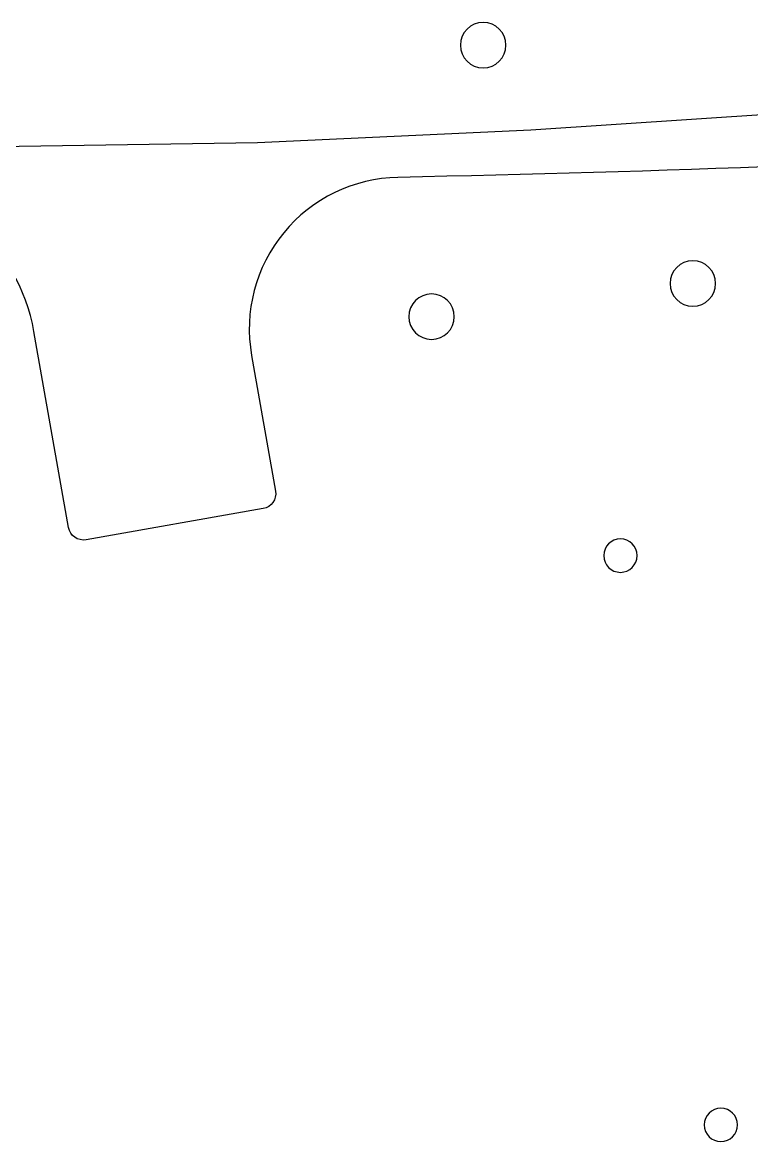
# Model space of a CAD drawing. Extents: x -770 to 754, y -86 to 233.
# Drawn here: x -614.6 to -566.5, y -0.6 to 73.1 of the extents above; entities that cross this region are included whole.
import ezdxf

# ---------------------------------------------------------------- set-up
doc = ezdxf.new("R2010")
doc.units = 0
doc.layers.add('2D_ACR_PLOT$CUT1', color=4, linetype='CONTINUOUS')
doc.layers.add('2D_ACR_PLOT$CUT2', color=3, linetype='CONTINUOUS')

msp = doc.modelspace()

# ---------------------------------------------------------------- linework, layer by layer
at = {"layer": '2D_ACR_PLOT$CUT1', "extrusion": (0, 0, -1)}
for centre, radius in [((584.196, 71.641, -25.2), 1.5), ((570.378, 55.93), 1.5), ((587.598, 53.744), 1.5), ((575.149, 37.993), 1.1), ((568.533, 0.472), 1.1)]:
    msp.add_circle(centre, radius, dxfattribs=at)
at = {"layer": '2D_ACR_PLOT$CUT2'}
for p, q in [((-581.045, 66.055, 25.2), (-562.843, 67.272, 25.2)), ((-599.061, 65.234, 25.2), (-581.045, 66.055, 25.2)), ((-617.325, 64.941, 25.2), (-599.061, 65.234, 25.2)), ((-611.524, 39.848), (-613.801, 52.762)), ((-599.461, 51.192), (-597.884, 42.253)), ((-598.696, 41.095), (-610.366, 39.037))]:
    msp.add_line(p, q, dxfattribs=at)
at = {"layer": '2D_ACR_PLOT$CUT2', "extrusion": (0, 0, -1)}
for centre, radius, start, end in [((617.399, 1453.878), 1391.225, 266.738585, 268.863755), ((598.869, 42.08), 1, 170, 260), ((610.539, 40.022), 1, 260, 350)]:
    msp.add_arc(centre, radius, start, end, dxfattribs=at)
at = {"layer": '2D_ACR_PLOT$CUT2'}
for centre, radius, start, end in [((-589.612, 52.928), 10, 91.13558, 190), ((-625.619, 50.678), 12, 10, 89.66058)]:
    msp.add_arc(centre, radius, start, end, dxfattribs=at)

doc.saveas('drawing.dxf')
